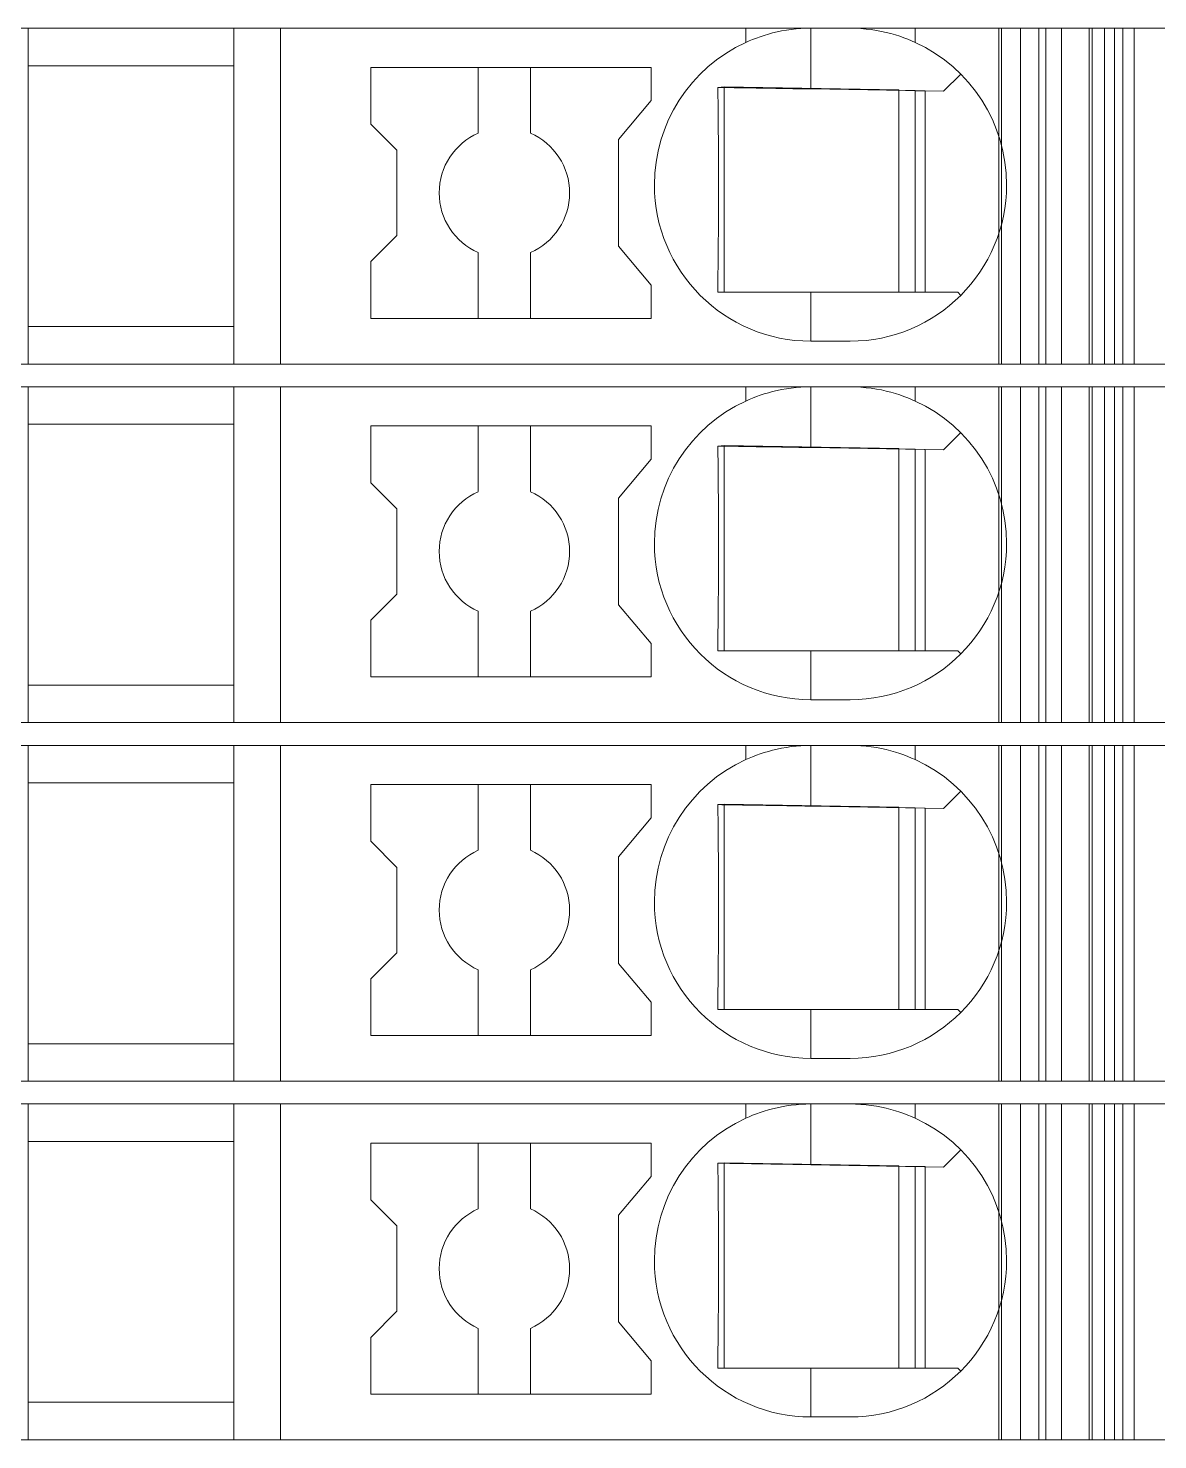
# Model space of a CAD drawing. Header units: millimetres. Extents: x 0 to 1680, y 0 to 1188.
# Drawn here: x 937.05 to 954.37, y 424.85 to 446.5 of the extents above; entities that cross this region are included whole.
import ezdxf
from ezdxf.enums import TextEntityAlignment as Align

# ---------------------------------------------------------------- set-up
doc = ezdxf.new("R2010")
doc.units = ezdxf.units.MM
for name, color, linetype, lineweight in [('EPLAN309', 5, 'Continuous', 5), ('EPLAN493', 5, 'Continuous', 5), ('MAIN-1', 7, 'Continuous', 5), ('MAIN-2', 7, 'Continuous', 5)]:
    doc.layers.add(name, color=color, linetype=linetype, lineweight=lineweight)
doc.styles.add('Tahoma', font='')
doc.styles.get('Tahoma').set_extended_font_data('Tahoma')

# ---------------------------------------------------------------- blocks, each defined once
blk = doc.blocks.new('EPLSYM_LibrarySPECIAL_Symbol12_Variant0_Placement8_32')
at = {"layer": 'EPLAN309', "lineweight": 13, "ltscale": 16}
blk.add_lwpolyline([(0, -5.15), (68.15, -5.15), (68.15, 0), (0, 0)], close=True, dxfattribs=at)
at = {"layer": 'EPLAN493', "color": 5, "style": 'Tahoma'}
blk.add_attdef('17_20450', text='', height=2.3478, dxfattribs=at).set_placement((0, -21.83478), align=Align.MIDDLE_RIGHT)
blk = doc.blocks.new('EPLSYM_LibrarySPECIAL_Symbol12_Variant0_Placement8_33')
at = {"layer": 'EPLAN309', "lineweight": 13, "ltscale": 16}
blk.add_lwpolyline([(0, -5.15), (68.15, -5.15), (68.15, 0), (0, 0)], close=True, dxfattribs=at)
at = {"layer": 'EPLAN493', "color": 5, "style": 'Tahoma'}
blk.add_attdef('17_20450', text='', height=2.3478, dxfattribs=at).set_placement((0, -21.83478), align=Align.MIDDLE_RIGHT)
blk = doc.blocks.new('EPLSYM_LibrarySPECIAL_Symbol12_Variant0_Placement8_34')
at = {"layer": 'EPLAN309', "lineweight": 13, "ltscale": 16}
blk.add_lwpolyline([(0, -5.15), (68.15, -5.15), (68.15, 0), (0, 0)], close=True, dxfattribs=at)
at = {"layer": 'EPLAN493', "color": 5, "style": 'Tahoma'}
blk.add_attdef('17_20450', text='', height=2.3478, dxfattribs=at).set_placement((0, -21.83478), align=Align.MIDDLE_RIGHT)
blk = doc.blocks.new('EPLSYM_LibrarySPECIAL_Symbol12_Variant0_Placement8_35')
at = {"layer": 'EPLAN309', "lineweight": 13, "ltscale": 16}
blk.add_lwpolyline([(0, -5.15), (68.15, -5.15), (68.15, 0), (0, 0)], close=True, dxfattribs=at)
at = {"layer": 'EPLAN493', "color": 5, "style": 'Tahoma'}
blk.add_attdef('17_20450', text='', height=2.3478, dxfattribs=at).set_placement((0, -21.83478), align=Align.MIDDLE_RIGHT)

msp = doc.modelspace()

# ---------------------------------------------------------------- linework, layer by layer
at = {"layer": 'MAIN-1'}
for p, q in [((937.05, 446.5), (940.2, 446.5)), ((937.05, 446.5), (937.05, 441.35)), ((940.919, 446.5), (940.2, 446.5)), ((940.2, 441.35), (940.2, 446.5)), ((948.05, 446.5), (940.919, 446.5)), ((940.919, 446.5), (940.919, 441.35)), ((948.05, 446.5), (949.05, 446.5)), ((948.05, 446.282), (948.05, 446.5)), ((948.463, 446.427), (948.397, 446.409)), ((948.531, 446.443), (948.463, 446.427)), ((948.601, 446.458), (948.531, 446.443)), ((948.673, 446.47), (948.601, 446.458)), ((948.746, 446.481), (948.673, 446.47)), ((948.821, 446.489), (948.746, 446.481)), ((948.897, 446.495), (948.821, 446.489)), ((948.973, 446.499), (948.897, 446.495)), ((949.05, 446.5), (948.973, 446.499)), ((949.05, 445.568), (949.05, 446.5)), ((949.05, 446.5), (949.65, 446.5)), ((949.65, 446.5), (949.732, 446.499)), ((950.65, 446.5), (949.65, 446.5)), ((949.732, 446.499), (949.814, 446.494)), ((949.814, 446.494), (949.896, 446.487)), ((949.896, 446.487), (949.975, 446.478)), ((949.975, 446.478), (950.053, 446.466)), ((950.053, 446.466), (950.13, 446.452)), ((950.13, 446.452), (950.204, 446.435)), ((950.204, 446.435), (950.275, 446.417)), ((950.65, 446.5), (953.704, 446.5)), ((950.65, 446.282), (950.65, 446.5)), ((953.832, 446.5), (953.704, 446.5)), ((953.704, 441.35), (953.704, 446.5)), ((953.832, 446.5), (954.367, 446.5)), ((953.832, 441.35), (953.832, 446.5)), ((948.102, 446.305), (948.05, 446.282)), ((948.156, 446.327), (948.102, 446.305)), ((948.213, 446.349), (948.156, 446.327)), ((948.272, 446.37), (948.213, 446.349)), ((948.333, 446.39), (948.272, 446.37)), ((948.397, 446.409), (948.333, 446.39)), ((950.275, 446.417), (950.345, 446.397)), ((950.345, 446.397), (950.411, 446.376)), ((950.411, 446.376), (950.475, 446.354)), ((950.475, 446.354), (950.536, 446.331)), ((950.536, 446.331), (950.594, 446.306)), ((950.594, 446.306), (950.65, 446.282)), ((937.05, 445.925), (940.2, 445.925)), ((942.3, 445.9), (942.3, 445.029)), ((942.3, 445.9), (946.6, 445.9)), ((943.95, 445.9), (943.95, 444.892)), ((944.75, 444.892), (944.75, 445.9)), ((946.6, 445.389), (946.6, 445.9)), ((951.083, 445.533), (951.347, 445.797)), ((947.624, 445.592), (947.625, 445.522)), ((947.685, 445.591), (947.624, 445.592)), ((947.746, 445.59), (947.685, 445.591)), ((947.721, 445.591), (947.721, 442.45)), ((947.809, 445.589), (947.746, 445.59)), ((947.873, 445.588), (947.809, 445.589)), ((947.937, 445.587), (947.873, 445.588)), ((948.003, 445.586), (947.937, 445.587)), ((948.071, 445.585), (948.003, 445.586)), ((948.14, 445.584), (948.071, 445.585)), ((948.21, 445.582), (948.14, 445.584)), ((948.283, 445.581), (948.21, 445.582)), ((948.358, 445.58), (948.283, 445.581)), ((948.435, 445.579), (948.358, 445.58)), ((948.514, 445.577), (948.435, 445.579)), ((948.597, 445.576), (948.514, 445.577)), ((948.682, 445.575), (948.597, 445.576)), ((948.771, 445.573), (948.682, 445.575)), ((948.862, 445.571), (948.771, 445.573)), ((948.955, 445.57), (948.862, 445.571)), ((949.05, 445.568), (948.955, 445.57)), ((949.05, 445.568), (951.083, 445.533)), ((946.1, 444.793), (946.6, 445.389)), ((947.625, 445.522), (947.625, 445.45)), ((947.625, 445.45), (947.626, 445.377)), ((947.626, 445.377), (947.627, 445.303)), ((950.4, 445.545), (950.4, 442.45)), ((950.65, 442.45), (950.65, 445.54)), ((950.8, 445.538), (950.8, 442.45)), ((947.627, 445.303), (947.628, 445.227)), ((947.628, 445.227), (947.628, 445.149)), ((947.628, 445.149), (947.629, 445.07)), ((942.7, 444.629), (942.3, 445.029)), ((947.629, 445.07), (947.63, 444.988)), ((947.63, 444.988), (947.63, 444.904)), ((946.1, 444.793), (946.1, 443.157)), ((947.63, 444.904), (947.631, 444.817)), ((947.631, 444.817), (947.631, 444.726)), ((947.631, 444.726), (947.632, 444.632)), ((942.7, 444.629), (942.7, 443.321)), ((947.632, 444.632), (947.633, 444.534)), ((947.633, 444.534), (947.633, 444.431)), ((947.633, 444.431), (947.633, 444.324)), ((947.633, 444.324), (947.633, 444.213)), ((947.633, 444.213), (947.634, 444.1)), ((947.634, 444.1), (947.633, 443.979)), ((947.633, 443.979), (947.633, 443.861)), ((947.633, 443.861), (947.633, 443.747)), ((947.633, 443.747), (947.632, 443.638)), ((947.632, 443.638), (947.632, 443.534)), ((947.632, 443.534), (947.631, 443.434)), ((947.631, 443.434), (947.631, 443.339)), ((942.7, 443.321), (942.3, 442.921)), ((947.63, 443.248), (947.629, 443.159)), ((947.631, 443.339), (947.63, 443.248)), ((943.95, 443.058), (943.95, 442.05)), ((944.75, 443.058), (944.75, 442.05)), ((946.1, 443.157), (946.6, 442.561)), ((947.628, 442.99), (947.627, 442.908)), ((947.629, 443.159), (947.628, 443.073)), ((947.628, 443.073), (947.628, 442.99)), ((942.3, 442.921), (942.3, 442.05)), ((947.625, 442.75), (947.624, 442.674)), ((947.626, 442.829), (947.625, 442.75)), ((947.627, 442.908), (947.626, 442.829)), ((946.6, 442.05), (946.6, 442.561)), ((947.624, 442.598), (947.623, 442.524)), ((947.624, 442.674), (947.624, 442.598)), ((947.623, 442.524), (947.622, 442.45)), ((947.622, 442.45), (947.683, 442.45)), ((947.683, 442.45), (947.746, 442.45)), ((947.746, 442.45), (947.809, 442.45)), ((947.809, 442.45), (947.873, 442.45)), ((947.873, 442.45), (947.939, 442.45)), ((947.939, 442.45), (948.005, 442.45)), ((948.005, 442.45), (948.074, 442.45)), ((948.074, 442.45), (948.144, 442.45)), ((948.144, 442.45), (948.215, 442.45)), ((948.215, 442.45), (948.289, 442.45)), ((948.289, 442.45), (948.364, 442.45)), ((948.364, 442.45), (948.442, 442.45)), ((948.442, 442.45), (948.522, 442.45)), ((948.522, 442.45), (948.605, 442.45)), ((948.605, 442.45), (948.69, 442.45)), ((948.69, 442.45), (948.778, 442.45)), ((948.778, 442.45), (948.867, 442.45)), ((948.867, 442.45), (948.958, 442.45)), ((948.958, 442.45), (949.05, 442.45)), ((949.05, 442.45), (951.3, 442.45)), ((949.05, 442.45), (949.05, 441.7)), ((951.347, 442.403), (951.3, 442.45)), ((937.05, 441.925), (940.2, 441.925)), ((946.6, 442.05), (942.3, 442.05)), ((949.65, 441.7), (949.05, 441.7)), ((937.05, 441.35), (940.2, 441.35)), ((940.919, 441.35), (940.2, 441.35)), ((940.919, 441.35), (953.704, 441.35)), ((952.544, 441.35), (952.544, 441.35)), ((952.65, 441.35), (952.65, 441.35)), ((953.832, 441.35), (953.704, 441.35)), ((953.832, 441.35), (954.367, 441.35)), ((937.05, 441), (940.2, 441)), ((937.05, 441), (937.05, 435.85)), ((940.919, 441), (940.2, 441)), ((940.2, 435.85), (940.2, 441)), ((948.05, 441), (940.919, 441)), ((940.919, 441), (940.919, 435.85)), ((948.05, 441), (949.05, 441)), ((948.05, 440.782), (948.05, 441)), ((948.102, 440.805), (948.05, 440.782)), ((948.156, 440.827), (948.102, 440.805)), ((948.213, 440.849), (948.156, 440.827)), ((948.272, 440.87), (948.213, 440.849)), ((948.333, 440.89), (948.272, 440.87)), ((948.397, 440.909), (948.333, 440.89)), ((948.463, 440.927), (948.397, 440.909)), ((948.531, 440.943), (948.463, 440.927)), ((948.601, 440.958), (948.531, 440.943)), ((948.673, 440.97), (948.601, 440.958)), ((948.746, 440.981), (948.673, 440.97)), ((948.821, 440.989), (948.746, 440.981)), ((948.897, 440.995), (948.821, 440.989)), ((948.973, 440.999), (948.897, 440.995)), ((949.05, 441), (948.973, 440.999)), ((949.05, 440.068), (949.05, 441)), ((949.05, 441), (949.65, 441)), ((949.65, 441), (949.732, 440.999)), ((950.65, 441), (949.65, 441)), ((949.732, 440.999), (949.814, 440.994)), ((949.814, 440.994), (949.896, 440.987)), ((949.896, 440.987), (949.975, 440.978)), ((949.975, 440.978), (950.053, 440.966)), ((950.053, 440.966), (950.13, 440.952)), ((950.13, 440.952), (950.204, 440.935)), ((950.204, 440.935), (950.275, 440.917)), ((950.275, 440.917), (950.345, 440.897)), ((950.345, 440.897), (950.411, 440.876)), ((950.411, 440.876), (950.475, 440.854)), ((950.475, 440.854), (950.536, 440.831)), ((950.536, 440.831), (950.594, 440.806)), ((950.594, 440.806), (950.65, 440.782)), ((950.65, 441), (953.704, 441)), ((950.65, 440.782), (950.65, 441)), ((953.832, 441), (953.704, 441)), ((953.704, 435.85), (953.704, 441)), ((953.832, 441), (954.367, 441)), ((953.832, 435.85), (953.832, 441)), ((937.05, 440.425), (940.2, 440.425)), ((942.3, 440.4), (942.3, 439.529)), ((942.3, 440.4), (946.6, 440.4)), ((943.95, 440.4), (943.95, 439.392)), ((944.75, 439.392), (944.75, 440.4)), ((946.6, 439.889), (946.6, 440.4)), ((951.083, 440.033), (951.347, 440.297)), ((947.624, 440.092), (947.625, 440.022)), ((947.685, 440.091), (947.624, 440.092)), ((947.625, 440.022), (947.625, 439.95)), ((947.625, 439.95), (947.626, 439.877)), ((947.746, 440.09), (947.685, 440.091)), ((947.721, 440.091), (947.721, 436.95)), ((947.809, 440.089), (947.746, 440.09)), ((947.873, 440.088), (947.809, 440.089)), ((947.937, 440.087), (947.873, 440.088)), ((948.003, 440.086), (947.937, 440.087)), ((948.071, 440.085), (948.003, 440.086)), ((948.14, 440.084), (948.071, 440.085)), ((948.21, 440.082), (948.14, 440.084)), ((948.283, 440.081), (948.21, 440.082)), ((948.358, 440.08), (948.283, 440.081)), ((948.435, 440.079), (948.358, 440.08)), ((948.514, 440.077), (948.435, 440.079)), ((948.597, 440.076), (948.514, 440.077)), ((948.682, 440.075), (948.597, 440.076)), ((948.771, 440.073), (948.682, 440.075)), ((948.862, 440.071), (948.771, 440.073)), ((948.955, 440.07), (948.862, 440.071)), ((949.05, 440.068), (948.955, 440.07)), ((949.05, 440.068), (951.083, 440.033)), ((950.4, 440.045), (950.4, 436.95)), ((950.65, 436.95), (950.65, 440.04)), ((950.8, 440.038), (950.8, 436.95)), ((946.1, 439.293), (946.6, 439.889)), ((947.626, 439.877), (947.627, 439.803)), ((947.627, 439.803), (947.628, 439.727)), ((947.628, 439.727), (947.628, 439.649)), ((942.7, 439.129), (942.3, 439.529)), ((947.628, 439.649), (947.629, 439.57)), ((947.629, 439.57), (947.63, 439.488)), ((946.1, 439.293), (946.1, 437.657)), ((947.63, 439.488), (947.63, 439.404)), ((947.63, 439.404), (947.631, 439.317)), ((947.631, 439.317), (947.631, 439.226)), ((942.7, 439.129), (942.7, 437.821)), ((947.631, 439.226), (947.632, 439.132)), ((947.632, 439.132), (947.633, 439.034)), ((947.633, 439.034), (947.633, 438.931)), ((947.633, 438.931), (947.633, 438.824)), ((947.633, 438.824), (947.633, 438.713)), ((947.633, 438.713), (947.634, 438.6)), ((947.634, 438.6), (947.633, 438.479)), ((947.633, 438.479), (947.633, 438.361)), ((947.633, 438.247), (947.632, 438.138)), ((947.633, 438.361), (947.633, 438.247)), ((947.632, 438.034), (947.631, 437.934)), ((947.632, 438.138), (947.632, 438.034)), ((942.7, 437.821), (942.3, 437.421)), ((947.631, 437.839), (947.63, 437.748)), ((947.631, 437.934), (947.631, 437.839)), ((943.95, 437.558), (943.95, 436.55)), ((944.75, 437.558), (944.75, 436.55)), ((946.1, 437.657), (946.6, 437.061)), ((947.629, 437.659), (947.628, 437.573)), ((947.628, 437.573), (947.628, 437.49)), ((947.63, 437.748), (947.629, 437.659)), ((942.3, 437.421), (942.3, 436.55)), ((947.627, 437.408), (947.626, 437.329)), ((947.628, 437.49), (947.627, 437.408)), ((947.625, 437.25), (947.624, 437.174)), ((947.624, 437.174), (947.624, 437.098)), ((947.626, 437.329), (947.625, 437.25)), ((946.6, 436.55), (946.6, 437.061)), ((947.623, 437.024), (947.622, 436.95)), ((947.622, 436.95), (947.683, 436.95)), ((947.624, 437.098), (947.623, 437.024)), ((947.683, 436.95), (947.746, 436.95)), ((947.746, 436.95), (947.809, 436.95)), ((947.809, 436.95), (947.873, 436.95)), ((947.873, 436.95), (947.939, 436.95)), ((947.939, 436.95), (948.005, 436.95)), ((948.005, 436.95), (948.074, 436.95)), ((948.074, 436.95), (948.144, 436.95)), ((948.144, 436.95), (948.215, 436.95)), ((948.215, 436.95), (948.289, 436.95)), ((948.289, 436.95), (948.364, 436.95)), ((948.364, 436.95), (948.442, 436.95)), ((948.442, 436.95), (948.522, 436.95)), ((948.522, 436.95), (948.605, 436.95)), ((948.605, 436.95), (948.69, 436.95)), ((948.69, 436.95), (948.778, 436.95)), ((948.778, 436.95), (948.867, 436.95)), ((948.867, 436.95), (948.958, 436.95)), ((948.958, 436.95), (949.05, 436.95)), ((949.05, 436.95), (951.3, 436.95)), ((949.05, 436.95), (949.05, 436.2)), ((951.347, 436.903), (951.3, 436.95)), ((946.6, 436.55), (942.3, 436.55)), ((937.05, 436.425), (940.2, 436.425)), ((949.65, 436.2), (949.05, 436.2)), ((937.05, 435.85), (940.2, 435.85)), ((940.919, 435.85), (940.2, 435.85)), ((940.919, 435.85), (953.704, 435.85)), ((952.544, 435.85), (952.544, 435.85)), ((952.65, 435.85), (952.65, 435.85)), ((953.832, 435.85), (953.704, 435.85)), ((953.832, 435.85), (954.367, 435.85)), ((937.05, 435.5), (940.2, 435.5)), ((937.05, 435.5), (937.05, 430.35)), ((940.919, 435.5), (940.2, 435.5)), ((940.2, 430.35), (940.2, 435.5)), ((948.05, 435.5), (940.919, 435.5)), ((940.919, 435.5), (940.919, 430.35)), ((948.05, 435.5), (949.05, 435.5)), ((948.05, 435.282), (948.05, 435.5)), ((948.333, 435.39), (948.272, 435.37)), ((948.397, 435.409), (948.333, 435.39)), ((948.463, 435.427), (948.397, 435.409)), ((948.531, 435.443), (948.463, 435.427)), ((948.601, 435.458), (948.531, 435.443)), ((948.673, 435.47), (948.601, 435.458)), ((948.746, 435.481), (948.673, 435.47)), ((948.821, 435.489), (948.746, 435.481)), ((948.897, 435.495), (948.821, 435.489)), ((948.973, 435.499), (948.897, 435.495)), ((949.05, 435.5), (948.973, 435.499)), ((949.05, 434.568), (949.05, 435.5)), ((949.05, 435.5), (949.65, 435.5)), ((949.65, 435.5), (949.732, 435.499)), ((950.65, 435.5), (949.65, 435.5)), ((949.732, 435.499), (949.814, 435.494)), ((949.814, 435.494), (949.896, 435.487)), ((949.896, 435.487), (949.975, 435.478)), ((949.975, 435.478), (950.053, 435.466)), ((950.053, 435.466), (950.13, 435.452)), ((950.13, 435.452), (950.204, 435.435)), ((950.204, 435.435), (950.275, 435.417)), ((950.275, 435.417), (950.345, 435.397)), ((950.345, 435.397), (950.411, 435.376)), ((950.65, 435.5), (953.704, 435.5)), ((950.65, 435.282), (950.65, 435.5)), ((953.832, 435.5), (953.704, 435.5)), ((953.704, 430.35), (953.704, 435.5)), ((953.832, 435.5), (954.367, 435.5)), ((953.832, 430.35), (953.832, 435.5)), ((948.102, 435.305), (948.05, 435.282)), ((948.156, 435.327), (948.102, 435.305)), ((948.213, 435.349), (948.156, 435.327)), ((948.272, 435.37), (948.213, 435.349)), ((950.411, 435.376), (950.475, 435.354)), ((950.475, 435.354), (950.536, 435.331)), ((950.536, 435.331), (950.594, 435.306)), ((950.594, 435.306), (950.65, 435.282)), ((937.05, 434.925), (940.2, 434.925)), ((942.3, 434.9), (942.3, 434.029)), ((942.3, 434.9), (946.6, 434.9)), ((943.95, 434.9), (943.95, 433.892)), ((944.75, 433.892), (944.75, 434.9)), ((946.6, 434.389), (946.6, 434.9)), ((951.083, 434.533), (951.347, 434.797)), ((947.624, 434.592), (947.625, 434.522)), ((947.685, 434.591), (947.624, 434.592)), ((947.625, 434.522), (947.625, 434.45)), ((947.746, 434.59), (947.685, 434.591)), ((947.721, 434.591), (947.721, 431.45)), ((947.809, 434.589), (947.746, 434.59)), ((947.873, 434.588), (947.809, 434.589)), ((947.937, 434.587), (947.873, 434.588)), ((948.003, 434.586), (947.937, 434.587)), ((948.071, 434.585), (948.003, 434.586)), ((948.14, 434.584), (948.071, 434.585)), ((948.21, 434.582), (948.14, 434.584)), ((948.283, 434.581), (948.21, 434.582)), ((948.358, 434.58), (948.283, 434.581)), ((948.435, 434.579), (948.358, 434.58)), ((948.514, 434.577), (948.435, 434.579)), ((948.597, 434.576), (948.514, 434.577)), ((948.682, 434.575), (948.597, 434.576)), ((948.771, 434.573), (948.682, 434.575)), ((948.862, 434.571), (948.771, 434.573)), ((948.955, 434.57), (948.862, 434.571)), ((949.05, 434.568), (948.955, 434.57)), ((949.05, 434.568), (951.083, 434.533)), ((950.4, 434.545), (950.4, 431.45)), ((950.65, 431.45), (950.65, 434.54)), ((950.8, 434.538), (950.8, 431.45)), ((946.1, 433.793), (946.6, 434.389)), ((947.625, 434.45), (947.626, 434.377)), ((947.626, 434.377), (947.627, 434.303)), ((947.627, 434.303), (947.628, 434.227)), ((947.628, 434.227), (947.628, 434.149)), ((947.628, 434.149), (947.629, 434.07)), ((942.7, 433.629), (942.3, 434.029)), ((947.629, 434.07), (947.63, 433.988)), ((947.63, 433.988), (947.63, 433.904)), ((947.63, 433.904), (947.631, 433.817)), ((946.1, 433.793), (946.1, 432.157)), ((947.631, 433.817), (947.631, 433.726)), ((947.631, 433.726), (947.632, 433.632)), ((942.7, 433.629), (942.7, 432.321)), ((947.632, 433.632), (947.633, 433.534)), ((947.633, 433.534), (947.633, 433.431)), ((947.633, 433.431), (947.633, 433.324)), ((947.633, 433.324), (947.633, 433.213)), ((947.633, 433.213), (947.634, 433.1)), ((947.634, 433.1), (947.633, 432.979)), ((947.633, 432.979), (947.633, 432.861)), ((947.633, 432.861), (947.633, 432.747)), ((947.633, 432.747), (947.632, 432.638)), ((947.632, 432.638), (947.632, 432.534)), ((947.632, 432.534), (947.631, 432.434)), ((947.631, 432.434), (947.631, 432.339)), ((942.7, 432.321), (942.3, 431.921)), ((946.1, 432.157), (946.6, 431.561)), ((947.629, 432.159), (947.628, 432.073)), ((947.63, 432.248), (947.629, 432.159)), ((947.631, 432.339), (947.63, 432.248)), ((942.3, 431.921), (942.3, 431.05)), ((943.95, 432.058), (943.95, 431.05)), ((944.75, 432.058), (944.75, 431.05)), ((947.628, 431.99), (947.627, 431.908)), ((947.628, 432.073), (947.628, 431.99)), ((947.625, 431.75), (947.624, 431.674)), ((947.626, 431.829), (947.625, 431.75)), ((947.627, 431.908), (947.626, 431.829)), ((946.6, 431.05), (946.6, 431.561)), ((947.623, 431.524), (947.622, 431.45)), ((947.624, 431.598), (947.623, 431.524)), ((947.624, 431.674), (947.624, 431.598)), ((947.622, 431.45), (947.683, 431.45)), ((947.683, 431.45), (947.746, 431.45)), ((947.746, 431.45), (947.809, 431.45)), ((947.809, 431.45), (947.873, 431.45)), ((947.873, 431.45), (947.939, 431.45)), ((947.939, 431.45), (948.005, 431.45)), ((948.005, 431.45), (948.074, 431.45)), ((948.074, 431.45), (948.144, 431.45)), ((948.144, 431.45), (948.215, 431.45)), ((948.215, 431.45), (948.289, 431.45)), ((948.289, 431.45), (948.364, 431.45)), ((948.364, 431.45), (948.442, 431.45)), ((948.442, 431.45), (948.522, 431.45)), ((948.522, 431.45), (948.605, 431.45)), ((948.605, 431.45), (948.69, 431.45)), ((948.69, 431.45), (948.778, 431.45)), ((948.778, 431.45), (948.867, 431.45)), ((948.867, 431.45), (948.958, 431.45)), ((948.958, 431.45), (949.05, 431.45)), ((949.05, 431.45), (951.3, 431.45)), ((949.05, 431.45), (949.05, 430.7)), ((951.347, 431.403), (951.3, 431.45)), ((937.05, 430.925), (940.2, 430.925)), ((946.6, 431.05), (942.3, 431.05)), ((949.65, 430.7), (949.05, 430.7)), ((937.05, 430.35), (940.2, 430.35)), ((940.919, 430.35), (940.2, 430.35)), ((940.919, 430.35), (953.704, 430.35)), ((952.544, 430.35), (952.544, 430.35)), ((952.65, 430.35), (952.65, 430.35)), ((953.832, 430.35), (953.704, 430.35)), ((953.832, 430.35), (954.367, 430.35)), ((937.05, 430), (940.2, 430)), ((937.05, 430), (937.05, 424.85)), ((940.919, 430), (940.2, 430)), ((940.2, 424.85), (940.2, 430)), ((948.05, 430), (940.919, 430)), ((940.919, 430), (940.919, 424.85)), ((948.05, 430), (949.05, 430)), ((948.05, 429.782), (948.05, 430)), ((948.673, 429.97), (948.601, 429.958)), ((948.746, 429.981), (948.673, 429.97)), ((948.821, 429.989), (948.746, 429.981)), ((948.897, 429.995), (948.821, 429.989)), ((948.973, 429.999), (948.897, 429.995)), ((949.05, 430), (948.973, 429.999)), ((949.05, 429.068), (949.05, 430)), ((949.05, 430), (949.65, 430)), ((949.65, 430), (949.732, 429.999)), ((950.65, 430), (949.65, 430)), ((949.732, 429.999), (949.814, 429.994)), ((949.814, 429.994), (949.896, 429.987)), ((949.896, 429.987), (949.975, 429.978)), ((949.975, 429.978), (950.053, 429.966)), ((950.65, 430), (953.704, 430)), ((950.65, 429.782), (950.65, 430)), ((953.832, 430), (953.704, 430)), ((953.704, 424.85), (953.704, 430)), ((953.832, 430), (954.367, 430)), ((953.832, 424.85), (953.832, 430)), ((948.102, 429.805), (948.05, 429.782)), ((948.156, 429.827), (948.102, 429.805)), ((948.213, 429.849), (948.156, 429.827)), ((948.272, 429.87), (948.213, 429.849)), ((948.333, 429.89), (948.272, 429.87)), ((948.397, 429.909), (948.333, 429.89)), ((948.463, 429.927), (948.397, 429.909)), ((948.531, 429.943), (948.463, 429.927)), ((948.601, 429.958), (948.531, 429.943)), ((950.053, 429.966), (950.13, 429.952)), ((950.13, 429.952), (950.204, 429.935)), ((950.204, 429.935), (950.275, 429.917)), ((950.275, 429.917), (950.345, 429.897)), ((950.345, 429.897), (950.411, 429.876)), ((950.411, 429.876), (950.475, 429.854)), ((950.475, 429.854), (950.536, 429.831)), ((950.536, 429.831), (950.594, 429.806)), ((950.594, 429.806), (950.65, 429.782)), ((937.05, 429.425), (940.2, 429.425)), ((942.3, 429.4), (942.3, 428.529)), ((942.3, 429.4), (946.6, 429.4)), ((943.95, 429.4), (943.95, 428.392)), ((944.75, 428.392), (944.75, 429.4)), ((946.6, 428.889), (946.6, 429.4)), ((951.083, 429.033), (951.347, 429.297)), ((946.1, 428.293), (946.6, 428.889)), ((947.624, 429.092), (947.625, 429.022)), ((947.685, 429.091), (947.624, 429.092)), ((947.625, 429.022), (947.625, 428.95)), ((947.625, 428.95), (947.626, 428.877)), ((947.746, 429.09), (947.685, 429.091)), ((947.721, 429.091), (947.721, 425.95)), ((947.809, 429.089), (947.746, 429.09)), ((947.873, 429.088), (947.809, 429.089)), ((947.937, 429.087), (947.873, 429.088)), ((948.003, 429.086), (947.937, 429.087)), ((948.071, 429.085), (948.003, 429.086)), ((948.14, 429.084), (948.071, 429.085)), ((948.21, 429.082), (948.14, 429.084)), ((948.283, 429.081), (948.21, 429.082)), ((948.358, 429.08), (948.283, 429.081)), ((948.435, 429.079), (948.358, 429.08)), ((948.514, 429.077), (948.435, 429.079)), ((948.597, 429.076), (948.514, 429.077)), ((948.682, 429.075), (948.597, 429.076)), ((948.771, 429.073), (948.682, 429.075)), ((948.862, 429.071), (948.771, 429.073)), ((948.955, 429.07), (948.862, 429.071)), ((949.05, 429.068), (948.955, 429.07)), ((949.05, 429.068), (951.083, 429.033)), ((950.4, 429.045), (950.4, 425.95)), ((950.65, 425.95), (950.65, 429.04)), ((950.8, 429.038), (950.8, 425.95)), ((947.626, 428.877), (947.627, 428.803)), ((947.627, 428.803), (947.628, 428.727)), ((947.628, 428.727), (947.628, 428.649)), ((942.7, 428.129), (942.3, 428.529)), ((947.628, 428.649), (947.629, 428.57)), ((947.629, 428.57), (947.63, 428.488)), ((947.63, 428.488), (947.63, 428.404)), ((946.1, 428.293), (946.1, 426.657)), ((947.63, 428.404), (947.631, 428.317)), ((947.631, 428.317), (947.631, 428.226)), ((942.7, 428.129), (942.7, 426.821)), ((947.631, 428.226), (947.632, 428.132)), ((947.632, 428.132), (947.633, 428.034)), ((947.633, 428.034), (947.633, 427.931)), ((947.633, 427.931), (947.633, 427.824)), ((947.633, 427.824), (947.633, 427.713)), ((947.633, 427.713), (947.634, 427.6)), ((947.634, 427.6), (947.633, 427.479)), ((947.633, 427.479), (947.633, 427.361)), ((947.633, 427.247), (947.632, 427.138)), ((947.633, 427.361), (947.633, 427.247)), ((947.632, 427.034), (947.631, 426.934)), ((947.632, 427.138), (947.632, 427.034)), ((942.7, 426.821), (942.3, 426.421)), ((947.63, 426.748), (947.629, 426.659)), ((947.631, 426.839), (947.63, 426.748)), ((947.631, 426.934), (947.631, 426.839)), ((943.95, 426.558), (943.95, 425.55)), ((944.75, 426.558), (944.75, 425.55)), ((946.1, 426.657), (946.6, 426.061)), ((947.629, 426.659), (947.628, 426.573)), ((947.628, 426.573), (947.628, 426.49)), ((942.3, 426.421), (942.3, 425.55)), ((947.626, 426.329), (947.625, 426.25)), ((947.627, 426.408), (947.626, 426.329)), ((947.628, 426.49), (947.627, 426.408)), ((947.624, 426.098), (947.623, 426.024)), ((947.625, 426.25), (947.624, 426.174)), ((947.624, 426.174), (947.624, 426.098)), ((946.6, 425.55), (946.6, 426.061)), ((947.623, 426.024), (947.622, 425.95)), ((947.622, 425.95), (947.683, 425.95)), ((947.683, 425.95), (947.746, 425.95)), ((947.746, 425.95), (947.809, 425.95)), ((947.809, 425.95), (947.873, 425.95)), ((947.873, 425.95), (947.939, 425.95)), ((947.939, 425.95), (948.005, 425.95)), ((948.005, 425.95), (948.074, 425.95)), ((948.074, 425.95), (948.144, 425.95)), ((948.144, 425.95), (948.215, 425.95)), ((948.215, 425.95), (948.289, 425.95)), ((948.289, 425.95), (948.364, 425.95)), ((948.364, 425.95), (948.442, 425.95)), ((948.442, 425.95), (948.522, 425.95)), ((948.522, 425.95), (948.605, 425.95)), ((948.605, 425.95), (948.69, 425.95)), ((948.69, 425.95), (948.778, 425.95)), ((948.778, 425.95), (948.867, 425.95)), ((948.867, 425.95), (948.958, 425.95)), ((948.958, 425.95), (949.05, 425.95)), ((949.05, 425.95), (951.3, 425.95)), ((949.05, 425.95), (949.05, 425.2)), ((951.347, 425.903), (951.3, 425.95)), ((937.05, 425.425), (940.2, 425.425)), ((946.6, 425.55), (942.3, 425.55)), ((949.65, 425.2), (949.05, 425.2)), ((937.05, 424.85), (940.2, 424.85)), ((940.919, 424.85), (940.2, 424.85)), ((940.919, 424.85), (953.704, 424.85)), ((952.544, 424.85), (952.544, 424.85)), ((952.65, 424.85), (952.65, 424.85)), ((953.832, 424.85), (953.704, 424.85)), ((953.832, 424.85), (954.367, 424.85))]:
    msp.add_line(p, q, dxfattribs=at)
for centre, radius, start, end in [((949.05, 444.1), 2.4, 114.6244, 180), ((949.65, 444.1), 2.4, 0, 65.3756), ((944.35, 443.975), 1, 113.5782, 180), ((944.35, 443.975), 1, 0, 66.4218), ((949.05, 444.1), 2.4, 180, 270), ((949.65, 444.1), 2.4, 270, 0), ((944.35, 443.975), 1, 180, 246.4218), ((944.35, 443.975), 1, 293.5782, 0), ((949.05, 438.6), 2.4, 114.6244, 180), ((949.65, 438.6), 2.4, 0, 65.3756), ((944.35, 438.475), 1, 113.5782, 180), ((944.35, 438.475), 1, 0, 66.4218), ((944.35, 438.475), 1, 180, 246.4218), ((944.35, 438.475), 1, 293.5782, 0), ((949.05, 438.6), 2.4, 180, 270), ((949.65, 438.6), 2.4, 270, 0), ((949.05, 433.1), 2.4, 114.6244, 180), ((949.65, 433.1), 2.4, 0, 65.3756), ((944.35, 432.975), 1, 113.5782, 180), ((944.35, 432.975), 1, 0, 66.4218), ((949.05, 433.1), 2.4, 180, 270), ((949.65, 433.1), 2.4, 270, 0), ((944.35, 432.975), 1, 180, 246.4218), ((944.35, 432.975), 1, 293.5782, 0), ((949.05, 427.6), 2.4, 114.6244, 180), ((949.65, 427.6), 2.4, 0, 65.3756), ((944.35, 427.475), 1, 113.5782, 180), ((944.35, 427.475), 1, 0, 66.4218), ((949.05, 427.6), 2.4, 180, 270), ((949.65, 427.6), 2.4, 270, 0), ((944.35, 427.475), 1, 180, 246.4218), ((944.35, 427.475), 1, 293.5782, 0)]:
    msp.add_arc(centre, radius, start, end, dxfattribs=at)
at = {"layer": 'MAIN-2'}
for p, q in [((951.931, 441.35), (951.931, 446.5)), ((951.971, 446.5), (951.971, 441.35)), ((952.262, 446.5), (952.262, 441.35)), ((952.544, 441.35), (952.544, 446.5)), ((952.65, 441.35), (952.65, 446.5)), ((952.891, 446.5), (952.891, 441.35)), ((953.316, 446.5), (953.316, 441.35)), ((953.361, 446.5), (953.361, 441.35)), ((953.363, 441.35), (953.363, 446.5)), ((953.55, 446.5), (953.55, 441.35)), ((954.008, 441.35), (954.008, 446.5)), ((947.721, 445.6), (947.624, 445.592)), ((947.721, 445.6), (947.721, 445.591)), ((950.4, 445.553), (947.721, 445.6)), ((950.4, 445.548), (950.4, 445.553)), ((950.65, 445.543), (950.4, 445.548)), ((950.4, 445.548), (950.4, 445.545)), ((950.65, 445.543), (950.65, 445.542)), ((950.8, 445.539), (950.65, 445.542)), ((950.65, 445.54), (950.65, 445.542)), ((950.8, 445.538), (950.8, 445.539)), ((950.8, 445.538), (951.083, 445.533)), ((950.8, 445.538), (950.8, 445.538)), ((950.4, 442.45), (950.4, 442.45)), ((950.65, 442.45), (950.65, 442.45)), ((951.347, 442.403), (951.347, 442.403)), ((951.931, 435.85), (951.931, 441)), ((951.971, 441), (951.971, 435.85)), ((952.262, 441), (952.262, 435.85)), ((952.544, 435.85), (952.544, 441)), ((952.65, 435.85), (952.65, 441)), ((952.891, 441), (952.891, 435.85)), ((953.316, 441), (953.316, 435.85)), ((953.361, 441), (953.361, 435.85)), ((953.363, 435.85), (953.363, 441)), ((953.55, 441), (953.55, 435.85)), ((954.008, 435.85), (954.008, 441)), ((947.721, 440.1), (947.624, 440.092)), ((947.721, 440.1), (947.721, 440.091)), ((950.4, 440.053), (947.721, 440.1)), ((950.4, 440.048), (950.4, 440.053)), ((950.65, 440.043), (950.4, 440.048)), ((950.4, 440.048), (950.4, 440.045)), ((950.65, 440.043), (950.65, 440.042)), ((950.8, 440.039), (950.65, 440.042)), ((950.65, 440.04), (950.65, 440.042)), ((950.8, 440.038), (950.8, 440.039)), ((950.8, 440.038), (951.083, 440.033)), ((950.8, 440.038), (950.8, 440.038)), ((950.4, 436.95), (950.4, 436.95)), ((950.65, 436.95), (950.65, 436.95)), ((951.347, 436.903), (951.347, 436.903)), ((951.931, 430.35), (951.931, 435.5)), ((951.971, 435.5), (951.971, 430.35)), ((952.262, 435.5), (952.262, 430.35)), ((952.544, 430.35), (952.544, 435.5)), ((952.65, 430.35), (952.65, 435.5)), ((952.891, 435.5), (952.891, 430.35)), ((953.316, 435.5), (953.316, 430.35)), ((953.361, 435.5), (953.361, 430.35)), ((953.363, 430.35), (953.363, 435.5)), ((953.55, 435.5), (953.55, 430.35)), ((954.008, 430.35), (954.008, 435.5)), ((947.721, 434.6), (947.624, 434.592)), ((947.721, 434.6), (947.721, 434.591)), ((950.4, 434.553), (947.721, 434.6)), ((950.4, 434.548), (950.4, 434.553)), ((950.65, 434.543), (950.4, 434.548)), ((950.4, 434.548), (950.4, 434.545)), ((950.65, 434.543), (950.65, 434.542)), ((950.8, 434.539), (950.65, 434.542)), ((950.65, 434.54), (950.65, 434.542)), ((950.8, 434.538), (950.8, 434.539)), ((950.8, 434.538), (951.083, 434.533)), ((950.8, 434.538), (950.8, 434.538)), ((950.4, 431.45), (950.4, 431.45)), ((950.65, 431.45), (950.65, 431.45)), ((951.347, 431.403), (951.347, 431.403)), ((951.931, 424.85), (951.931, 430)), ((951.971, 430), (951.971, 424.85)), ((952.262, 430), (952.262, 424.85)), ((952.544, 424.85), (952.544, 430)), ((952.65, 424.85), (952.65, 430)), ((952.891, 430), (952.891, 424.85)), ((953.316, 430), (953.316, 424.85)), ((953.361, 430), (953.361, 424.85)), ((953.363, 424.85), (953.363, 430)), ((953.55, 430), (953.55, 424.85)), ((954.008, 424.85), (954.008, 430)), ((947.721, 429.1), (947.624, 429.092)), ((947.721, 429.1), (947.721, 429.091)), ((950.4, 429.053), (947.721, 429.1)), ((950.4, 429.048), (950.4, 429.053)), ((950.65, 429.043), (950.4, 429.048)), ((950.4, 429.048), (950.4, 429.045)), ((950.65, 429.043), (950.65, 429.042)), ((950.8, 429.039), (950.65, 429.042)), ((950.65, 429.04), (950.65, 429.042)), ((950.8, 429.038), (950.8, 429.039)), ((950.8, 429.038), (951.083, 429.033)), ((950.8, 429.038), (950.8, 429.038)), ((950.4, 425.95), (950.4, 425.95)), ((950.65, 425.95), (950.65, 425.95)), ((951.347, 425.903), (951.347, 425.903))]:
    msp.add_line(p, q, dxfattribs=at)

# ---------------------------------------------------------------- block references
for name, p in [('EPLSYM_LibrarySPECIAL_Symbol12_Variant0_Placement8_32', (901, 446.5)), ('EPLSYM_LibrarySPECIAL_Symbol12_Variant0_Placement8_33', (901, 441)), ('EPLSYM_LibrarySPECIAL_Symbol12_Variant0_Placement8_34', (901, 435.5)), ('EPLSYM_LibrarySPECIAL_Symbol12_Variant0_Placement8_35', (901, 430))]:
    msp.add_blockref(name, p)

doc.saveas('drawing.dxf')
